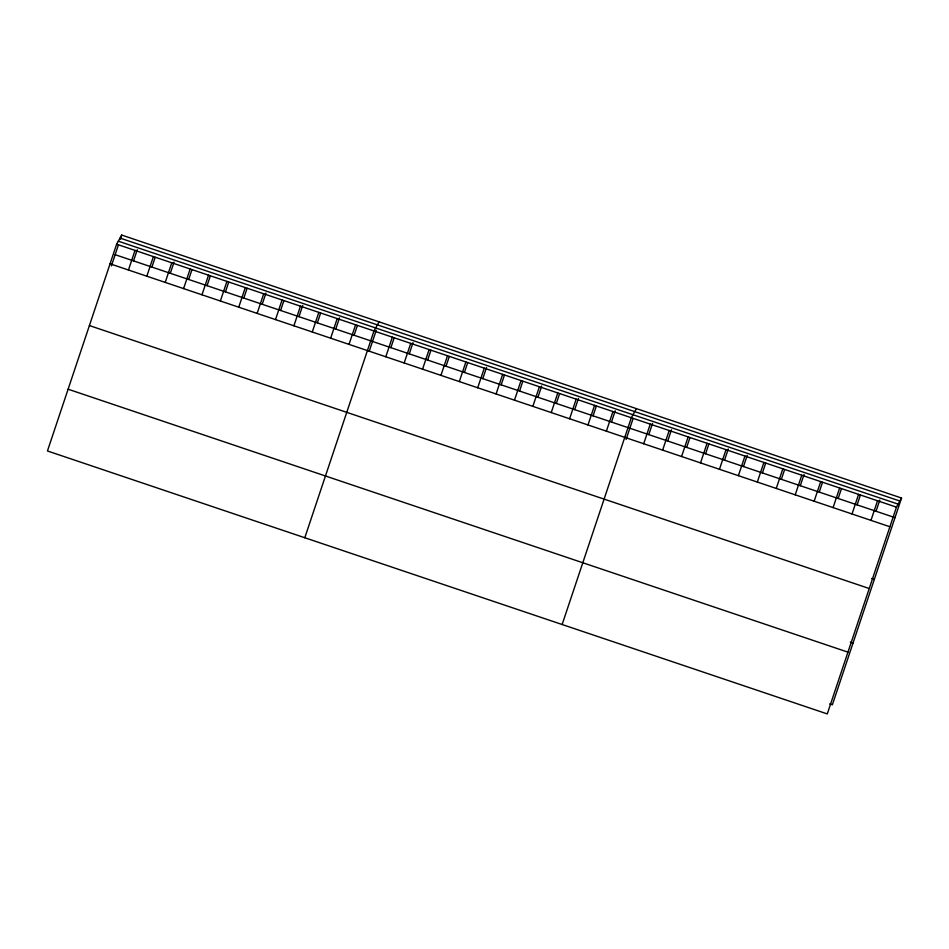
<?xml version="1.0" encoding="UTF-8"?>
<svg xmlns="http://www.w3.org/2000/svg" width="949" height="949" viewBox="0 0 949 949"><rect width="100%" height="100%" fill="white"/><g stroke="black" fill="none" stroke-linecap="round" stroke-linejoin="round"><path stroke-width="1.42" d="M116.632 244.201L47.45 450.965L827.279 713.921L896.461 507.146L901.55 498.035L121.721 235.079L116.632 244.201L896.461 507.146M111.401 265.922L118.435 244.878M120.309 239.278L121.721 235.079M128.459 270.002L135.019 250.394M133.536 260.88L137.285 249.682M146.834 276.206L153.394 256.598M151.923 267.084L155.197 257.274M165.221 282.399L171.781 262.79M170.298 273.276L174.047 262.078M183.596 288.603L190.156 268.994M188.685 279.481L191.971 269.67M201.983 294.795L208.543 275.186M207.072 285.673L210.346 275.874M220.37 300.999L226.93 281.39M225.447 291.877L228.733 282.067M238.745 307.191L245.305 287.583M243.834 298.069L247.108 288.271M257.132 313.395L263.692 293.787M262.209 304.273L265.957 293.063M275.507 319.588L282.067 299.979M280.596 310.465L283.87 300.667M293.893 325.792L300.453 306.183M298.971 316.669L302.719 305.459M312.268 331.984L318.828 312.375M317.357 322.862L320.643 313.063M330.655 338.188L337.215 318.579M335.744 329.066L339.493 317.856M349.03 344.38L355.602 324.772M354.119 335.258L357.405 325.46M304.795 537.739L373.977 330.976L379.066 321.853M369.22 351.284L376.255 330.252M385.804 356.777L392.364 337.168M390.881 347.654L394.167 337.856M404.179 362.981L410.739 343.372M409.268 353.858L413.017 342.648M422.566 369.173L429.126 349.564M427.643 360.051L430.929 350.252M440.941 375.377L447.501 355.768M446.03 366.255L449.304 356.444M459.328 381.569L465.888 361.96M464.405 372.459L467.691 362.648M477.703 387.773L484.275 368.165M482.792 378.651L486.54 367.441M496.09 393.965L502.65 374.357M501.179 384.855L504.453 375.045M514.477 400.17L521.037 380.561M519.554 391.047L522.84 381.237M532.852 406.362L539.412 386.753M537.941 397.251L541.689 386.041M551.239 412.566L557.798 392.957M556.316 403.444L559.602 393.633M569.614 418.758L576.173 399.149M574.703 409.648L578.451 398.438M588 424.962L594.56 405.353M593.078 415.84L596.363 406.042M606.375 431.154L612.947 411.546M611.464 422.044L615.213 410.834M562.14 624.513L631.322 417.75L636.411 408.628M626.091 439.47L633.125 418.438M643.695 443.741L650.267 424.132M648.784 434.618L652.532 423.42M662.639 450.123L669.199 430.514M667.728 441.012L671.477 429.802M681.584 456.516L688.144 436.908M686.661 447.394L689.947 437.596M700.516 462.898L707.076 443.29M705.605 453.776L708.879 443.978M719.461 469.281L726.021 449.672M724.538 460.17L728.286 448.96M738.393 475.674L744.953 456.066M743.482 466.552L747.231 455.342M757.338 482.056L763.898 462.448M762.415 472.934L765.701 463.136M776.27 488.438L782.83 468.83M781.359 479.328L784.633 469.518M795.215 494.832L801.775 475.224M800.292 485.71L804.04 474.5M814.147 501.214L820.707 481.606M819.236 492.092L822.51 482.294M833.092 507.596L839.651 487.988M838.169 498.486L841.455 488.676M852.024 513.99L858.584 494.382M857.113 504.868L860.387 495.07M870.968 520.372L877.528 500.764M876.046 511.25L879.794 500.052M901.55 498.035L832.368 704.799L829.663 703.897M120.037 238.092L899.877 501.036M118.317 241.188L898.145 504.144M115.161 254.688L894.99 517.644M110.072 263.81L889.901 526.754M871.621 578.487L874.326 579.4M89.408 325.566L869.237 588.522M850.328 642.129L853.032 643.042M68.114 389.209L847.943 652.153"/></g></svg>
